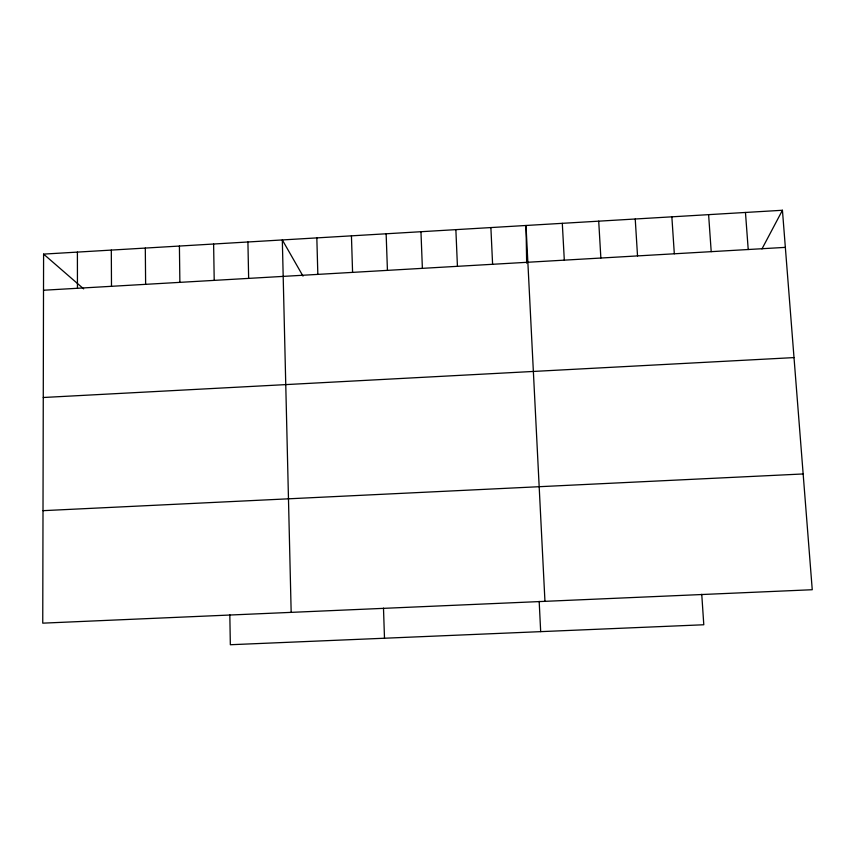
<?xml version="1.0" encoding="UTF-8"?>
<svg xmlns="http://www.w3.org/2000/svg" width="855" height="855" viewBox="0 0 855 855"><rect width="100%" height="100%" fill="white"/><g stroke="black" fill="none" stroke-linecap="round" stroke-linejoin="round"><path stroke-width="1.28" d="M43.594 254.106L42.75 623.156L812.25 589.726L782.432 210.266L43.594 254.106L83.662 288.883M761.965 248.933L782.432 210.266M43.509 290.24L785.35 247.373M43.263 397.5L794.006 357.593M43.007 510.67L803.155 473.959M303.012 276.112L282.321 239.945L291.17 612.362M745.464 212.468L748.221 249.521M708.603 214.648L711.21 251.659M701.752 594.3L703.793 624.759L230.337 644.734L229.824 614.798M671.859 216.828L674.317 253.785M635.233 219.008L637.531 255.912M598.714 221.167L600.862 258.028M562.301 223.326L564.311 260.144M544.956 601.332L526.007 225.485L526.669 263.19M539.174 601.364L540.681 631.642M490.888 227.569L492.598 264.291M455.865 229.642L457.436 266.322M420.959 231.716L422.381 268.342M386.139 233.789L387.433 270.362M383.489 608.129L384.494 638.225M351.437 235.841L352.581 272.382M316.831 237.893L317.836 274.391M247.918 241.986L248.645 278.388M213.611 244.017L214.21 280.376M179.411 246.048L179.871 282.353M145.307 248.078L145.628 284.341M111.31 250.098L111.492 286.307M77.399 252.107L77.452 288.274"/></g></svg>
